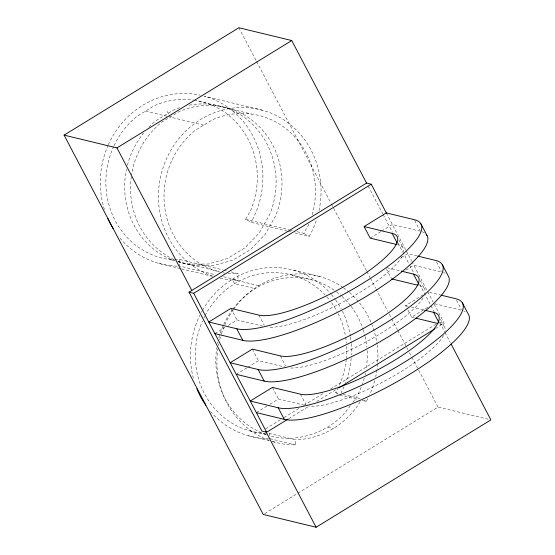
<?xml version="1.0" encoding="UTF-8"?>
<svg xmlns="http://www.w3.org/2000/svg" width="555" height="555" viewBox="0 0 555 555"><rect width="100%" height="100%" fill="white"/><g stroke="black" fill="none" stroke-linecap="round" stroke-linejoin="round"><path stroke-width="0.42" stroke-dasharray="2.77 2.08" d="M269.231 435.952L269.286 433.413A80.704 75.424 -76.4 0 1 266.719 433.393M272.443 441.454A85.803 80.191 -76.4 0 0 295.614 444.888L295.718 439.81L269.286 433.413M174.86 259.553L179.924 259.525L179.764 266.136L215.167 274.704M220.21 278.284A86.649 80.981 -76.4 0 0 237.922 280.206L238.081 273.594L231.386 271.971M287.317 231.095L251.075 222.333L245.629 219.287L250.791 210.172A80.704 75.424 -76.4 0 0 196.754 100.545M297.091 231.733L303.786 233.357L308.941 224.234M350.316 405.636C337.114 425.685 313.547 437.271 289.849 438.388A80.704 75.424 -76.4 0 1 270.306 435.828M352.793 402.278L356.261 397.588A80.704 75.424 -76.4 0 0 362.207 384.546M360.153 401.688C346.708 424.235 321.962 438.887 295.718 439.81M214.847 333.576L224.865 327.415M228.445 325.216L237.041 319.937L262.543 326.111M370.199 238.13L380.938 231.532M381.653 231.095L392.392 224.498L419.538 231.06M401.272 257.638L407.71 253.677L416.763 255.869M236.243 374.334L246.982 367.736M247.697 367.299L258.436 360.701L284.764 367.07M405.92 270.098L413.794 265.255L441.766 272.026M406.371 307.033L405.615 305.583L423.514 294.587M256.341 412.608L267.08 406.01M269.938 404.255L278.534 398.976L304.036 405.143M407.89 309.926L411.692 317.162L428.162 307.047M265.665 428.842L280.4 419.788M284.084 417.526L298.812 408.473M303.974 405.31L324.599 392.635M330.496 389.013L435.841 324.286M288.746 418.657L309.371 405.983M316.738 401.452L336.628 389.235M435.349 328.588L444.187 323.156L433.309 302.426M264.735 513.555L438.034 407.086L489.219 419.469M113.726 146.353A80.704 75.424 -76.4 0 0 169.795 259.587L174.013 259.56M227.945 273.65L238.081 273.594M262.543 110.272L204.386 96.202A86.649 80.981 -76.4 0 1 251.075 222.333M194.201 100.205L251.54 114.073M145.514 111.083L166.833 116.245M203.671 125.153L170.184 117.056L169.067 114.92M245.629 219.287L288.718 229.708M289.557 229.916L293.741 230.922M288.156 231.303L290.688 231.914M294.899 232.933L309.225 236.395A86.649 80.981 -76.4 0 0 316.6 219.502M387.168 267.711L400.328 270.896M429.452 292.346L440.15 294.934M434.711 303.731L461.857 310.294M293.56 270.223L319.992 276.619M292.214 275.141L312.777 280.115M405.615 305.583L408.085 306.18M411.373 306.977L423.715 309.961M439.525 322.025L444.187 323.156M179.924 259.525L223.013 269.945M223.852 270.153L227.196 270.958M411.692 317.162L414.162 317.765M169.795 259.587L174.693 260.774M177.968 261.565L219.579 271.624M223.596 276.744L237.922 280.206M258.734 285.714L232.302 279.318L234.599 283.695L255.161 288.669M158.792 263.389L180.701 268.689M181.547 268.891L211.885 276.23M338.397 387.404A80.704 75.424 -76.4 0 1 335.699 392.614L338.987 393.412M343.101 394.404L360.459 398.601M339.785 395.118L357.961 399.51M362.089 400.509L366.224 401.508A85.803 80.191 -76.4 0 0 367.84 398.497M327.929 427.274L333.805 428.696M249.75 430.853L266.199 434.829M270.007 438.693L295.614 444.888M248.411 435.772L269.057 440.767M272.366 441.565L274.843 442.162M303.786 233.357L309.225 236.395M364.177 400.259L366.224 401.508M335.699 392.614L339.105 394.702M414.661 220.404L420.364 231.262M436.445 261.891L441.385 271.298M456.536 300.165L461.476 309.572M386.315 212.919L405.899 250.222M406.302 250.992L411.539 260.968M411.893 261.641L433.129 302.08M398.962 240.079L403.138 248.043M420.364 280.844L424.54 288.801M440.455 319.118L444.638 327.075M368.187 186.14L382.7 213.779M383.075 214.494L392.371 232.205M398.011 242.951L409.299 264.451M409.625 265.075L413.732 272.894M419.684 284.236L434.17 311.82M439.803 322.552L444.631 331.744M445.034 332.514L450.265 342.477M397.408 243.451L398.171 244.894A80.905 19.709 -27.7 0 1 403.714 251.887M386.28 268.759L391.219 278.166M238.872 27.75L256.174 60.703M256.576 61.466L331.009 203.241M331.411 204.011L366.418 270.68M366.82 271.444L370.039 277.576M370.442 278.346L375.666 288.309M376.068 289.072L387.737 311.293M389.346 314.359L391.358 318.195M391.761 318.958L397.394 329.691M397.796 330.454L407.856 349.615M409.465 352.675L411.477 356.511M411.879 357.274L438.034 407.086M167.194 111.354L168.692 114.205M258.928 315.129L264.249 325.258M280.33 355.887L285.652 366.022M300.421 394.161L305.743 404.29M230.956 308.358L237.041 319.937M252.358 349.123L258.436 360.701M272.45 387.397L278.534 398.976M189.165 105.214A80.704 75.424 -76.4 0 1 260.642 133.672A80.704 75.424 -76.4 0 1 269.584 214.716L259.268 232.954L244.935 247.877L227.571 258.477L208.354 264.02L188.589 264.131A80.704 75.424 -76.4 0 1 178.509 262.015M175.22 260.982A80.704 75.424 -76.4 0 1 126.464 169.31M127.435 165.182A80.704 75.424 -76.4 0 1 143.62 132.999M148.83 127.157A80.704 75.424 -76.4 0 1 155.837 120.803L173.202 110.209A80.704 75.424 -76.4 0 1 181.048 107.261M114.08 145.59A80.704 75.424 -76.4 0 1 137.036 116.259L154.401 105.665A80.704 75.424 -76.4 0 1 193.383 100.004M212.912 276.217A86.649 80.981 -76.4 0 1 162.06 170.94A86.649 80.981 -76.4 0 1 260.878 109.828A86.649 80.981 -76.4 0 1 318.979 210.629M312.25 214.667A80.704 75.424 -76.4 0 0 291.257 133.249A80.704 75.424 -76.4 0 0 212.558 119.727L195.194 130.328A80.704 75.424 -76.4 0 0 165.23 210.657A80.704 75.424 -76.4 0 0 219.53 271.992M224.574 273.115A80.704 75.424 -76.4 0 1 222.888 272.782M177.871 261.218A80.704 75.424 -76.4 0 0 194.465 265.554L214.223 265.436L233.447 259.893L250.811 249.299L265.144 234.376L275.46 216.138A80.704 75.424 -76.4 0 0 261.155 128.587A80.704 75.424 -76.4 0 0 179.078 111.631L161.706 122.225A80.704 75.424 -76.4 0 0 131.584 174.874M173.951 259.525A80.704 75.424 -76.4 0 1 131.341 176.525M177.232 266.123A86.649 80.981 -76.4 0 1 118.506 236.312M104.402 209.457A86.649 80.981 -76.4 0 1 108.01 145.493M108.35 144.723A86.649 80.981 -76.4 0 1 200.293 95.189M232.76 309.218A80.704 75.424 -76.4 0 1 335.879 291.347M336.573 291.868A80.704 75.424 -76.4 0 1 341.304 295.746M341.949 296.328A80.704 75.424 -76.4 0 1 350.621 305.743M351.135 306.416A80.704 75.424 -76.4 0 1 362.998 329.018M363.268 329.837A80.704 75.424 -76.4 0 1 364.912 335.657M365.114 336.497A80.704 75.424 -76.4 0 1 366.869 347.215M367.126 350.58A80.704 75.424 -76.4 0 1 366.05 369.887M365.419 373.217A80.704 75.424 -76.4 0 1 365.051 374.868M364.233 378.121A80.704 75.424 -76.4 0 1 362.491 383.748M266.227 434.558A80.704 75.424 -76.4 0 1 216.762 347.735M217.498 343.552A80.704 75.424 -76.4 0 1 217.844 341.901M218.85 337.815A80.704 75.424 -76.4 0 1 223.422 325.105M223.769 324.335A80.704 75.424 -76.4 0 1 232.261 309.898M233.648 309.315A85.803 80.191 -76.4 0 1 342.747 287.275M343.441 287.761A85.803 80.191 -76.4 0 1 348.831 291.937M349.483 292.499A85.803 80.191 -76.4 0 1 377.032 344.093M377.15 344.946A85.803 80.191 -76.4 0 1 377.719 362.942M377.65 363.802A85.803 80.191 -76.4 0 1 377.102 368.971M376.984 369.831A85.803 80.191 -76.4 0 1 375.728 376.651M374.694 380.813A85.803 80.191 -76.4 0 1 369.713 394.619M269.265 440.379A85.803 80.191 -76.4 0 1 217.851 348.956M218.413 345.529A85.803 80.191 -76.4 0 1 218.746 343.822M219.704 339.625A85.803 80.191 -76.4 0 1 221.098 334.672M221.362 333.853A85.803 80.191 -76.4 0 1 233.155 310.016M202.596 310.141A85.803 80.191 -76.4 0 1 330.877 293.928M331.439 294.573A85.803 80.191 -76.4 0 1 335.178 299.311M335.685 300.019A85.803 80.191 -76.4 0 1 341.186 308.857M342.352 311.098A85.803 80.191 -76.4 0 1 350.344 336.004M350.476 336.85A85.803 80.191 -76.4 0 1 351.183 342.83M351.246 343.691A85.803 80.191 -76.4 0 1 351.384 354.832M351.149 358.266A85.803 80.191 -76.4 0 1 345.605 382.624M343.982 386.641A85.803 80.191 -76.4 0 1 341.006 392.864M268.342 438.499A85.803 80.191 -76.4 0 1 209.977 410.762M193.376 378.288A85.803 80.191 -76.4 0 1 199.793 315.427M201.361 312.375A85.803 80.191 -76.4 0 1 202.18 310.876M205.073 315.58A80.704 75.424 -76.4 0 1 325.126 295.017M326.833 296.883A80.704 75.424 -76.4 0 1 329.538 300.102M331.585 302.808A80.704 75.424 -76.4 0 1 337.003 311.452M338.168 313.7A80.704 75.424 -76.4 0 1 345.529 336.406M345.668 337.232A80.704 75.424 -76.4 0 1 346.382 343.08M346.611 346.445A80.704 75.424 -76.4 0 1 346.369 358.183M346.285 359.023A80.704 75.424 -76.4 0 1 338.758 386.634M265.866 433.365A80.704 75.424 -76.4 0 1 202.513 320.901M203.935 317.835A80.704 75.424 -76.4 0 1 204.684 316.329M423.056 297.868A80.905 19.709 -27.7 0 1 361.062 344.586A80.905 19.709 -27.7 0 1 288.565 367.847M419.573 285.659A80.905 19.709 -27.7 0 1 425.116 292.651M443.584 272.567A107.878 26.279 -27.7 0 1 445.172 273.261M443.549 335.435A80.905 19.709 -27.7 0 1 382.013 382.409A80.905 19.709 -27.7 0 1 308.663 406.114M439.664 323.933A80.905 19.709 -27.7 0 1 445.207 330.926M463.682 310.842A107.878 26.279 -27.7 0 1 465.263 311.535M402.056 256.403A80.905 19.709 -27.7 0 1 341.38 302.926A80.905 19.709 -27.7 0 1 267.961 327.166M422.182 231.803A107.878 26.279 -27.7 0 1 424.471 232.906"/><path stroke-width="0.83" d="M451.069 344.01L490.897 419.878L316.128 527.25L263.257 514.464L64.103 135.122L238.872 27.75L291.743 40.536L366.577 183.074L371.239 184.204L386.551 213.377M64.103 135.122L116.966 147.914L291.743 40.536M288.003 419.108L266.643 432.234L261.981 431.103L189.026 292.152L366.577 183.074M189.026 292.152L193.688 293.283L371.239 184.204M396.527 244.498L370.199 238.13L364.122 226.551L386.315 212.919L414.287 219.683A107.878 26.279 -27.7 0 1 362.81 283.244A107.878 26.279 -27.7 0 1 236.735 328.761L208.763 321.997L230.956 308.358L258.928 315.129A80.905 19.709 -27.7 0 0 353.486 280.99A80.905 19.709 -27.7 0 0 392.094 233.315L397.033 242.722M338.841 387.876L434.614 329.039M364.122 226.551L392.094 233.315M417.589 256.063L435.689 260.448A107.878 26.279 -27.7 0 1 384.206 324.002A107.878 26.279 -27.7 0 1 258.137 369.526L230.165 362.755L252.358 349.123L280.33 355.887A80.905 19.709 -27.7 0 0 374.882 321.747A80.905 19.709 -27.7 0 0 413.489 274.08L418.81 284.209M401.154 271.097L413.489 274.08M391.601 278.894L417.929 285.263M440.968 295.135L455.78 298.715A107.878 26.279 -27.7 0 1 404.304 362.276A107.878 26.279 -27.7 0 1 278.228 407.793L250.256 401.029L272.45 387.397L300.421 394.161A80.905 19.709 -27.7 0 0 394.98 360.022A80.905 19.709 -27.7 0 0 433.587 312.354L438.908 322.483M424.533 310.162L433.587 312.354M415.806 318.161L438.02 323.53M214.847 333.576L242.819 340.34A107.878 26.279 -27.7 0 0 359.39 300.484A107.878 26.279 -27.7 0 0 426.185 234.335M236.243 374.334L264.215 381.105A107.878 26.279 -27.7 0 0 378.378 342.629A107.878 26.279 -27.7 0 0 448.391 276.217L442.314 264.638M256.341 412.608L284.313 419.372A107.878 26.279 -27.7 0 0 398.476 380.896A107.878 26.279 -27.7 0 0 468.489 314.491L462.405 302.912M420.912 223.873L426.989 235.452M236.735 328.761L242.819 340.34M258.137 369.526L264.215 381.105M278.228 407.793L284.313 419.372M193.688 293.283L266.643 432.234M116.966 147.914L191.801 290.452M265.831 431.457L316.128 527.25M113.199 228.715A86.649 80.981 -76.4 0 1 107.719 218.275M205.78 405.268A85.803 80.191 -76.4 0 1 196.852 388.764"/></g></svg>
